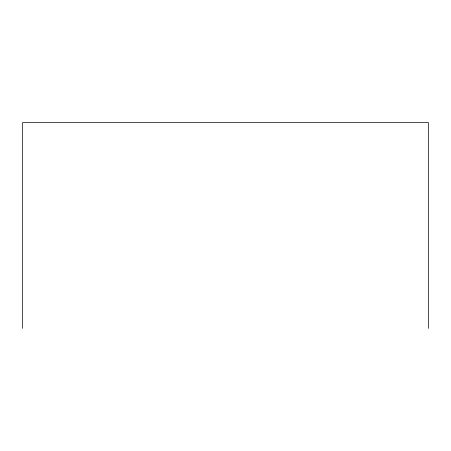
<?xml version="1.0" encoding="UTF-8"?>
<svg xmlns="http://www.w3.org/2000/svg" width="451" height="451" viewBox="0 0 451 451"><rect width="100%" height="100%" fill="white"/><g stroke="black" fill="none" stroke-linecap="round" stroke-linejoin="round"><path stroke-width="0.68" d="M428.45 328.396L428.45 122.604L22.55 122.604L22.55 328.396"/></g></svg>
